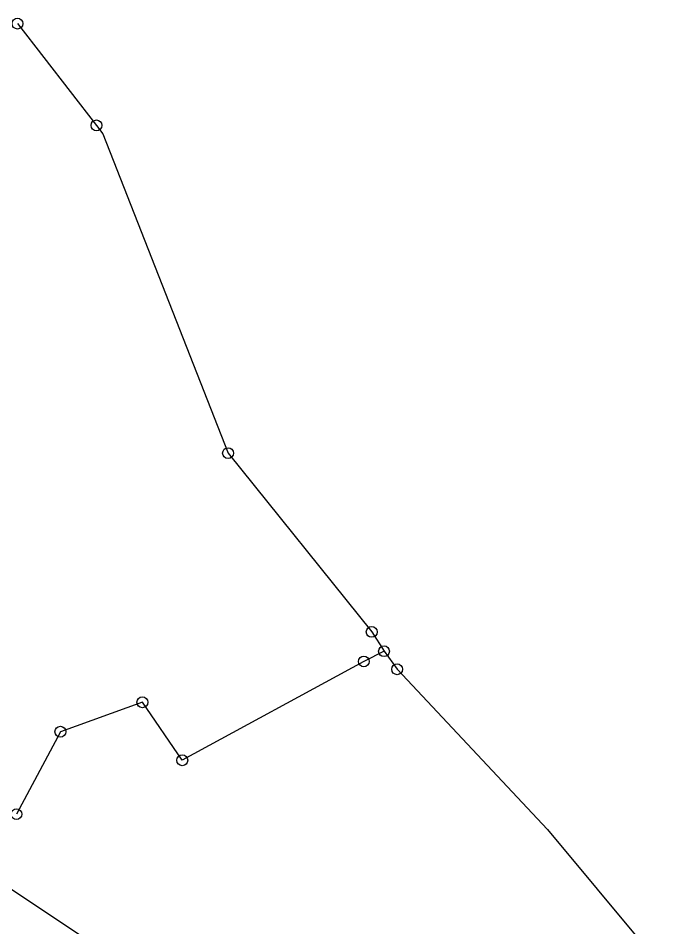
# Model space of a CAD drawing. Header units: metres. Extents: x 296202 to 299888, y 1973503 to 1977626.
# Drawn here: x 297614 to 297982, y 1977067 to 1977577 of the extents above; entities that cross this region are included whole.
import ezdxf

# ---------------------------------------------------------------- set-up
doc = ezdxf.new("R2010")
doc.units = ezdxf.units.M
doc.layers.add('POLY_PARCEL', color=6, linetype='Continuous')
doc.layers.add('V_BOUND_LINE', color=7, linetype='Continuous')

msp = doc.modelspace()

# ---------------------------------------------------------------- linework, layer by layer
for centre in [(297613.85, 1977574.2), (297658.19, 1977517.1), (297732.09, 1977333.14), (297812.73, 1977232.8), (297819.64, 1977221.95), (297808.31, 1977216.2), (297827.02, 1977211.83), (297683.99, 1977193.28), (297637.93, 1977176.79), (297706.39, 1977160.74), (297613.26, 1977130.51)]:
    msp.add_circle(centre, 3.04)
at = {"layer": 'POLY_PARCEL'}
for p, q in [((297819.64, 1977221.95), (297808.31, 1977216.2)), ((297808.31, 1977216.2), (297706.39, 1977160.74)), ((297683.99, 1977193.28), (297637.93, 1977176.79)), ((297706.39, 1977160.74), (297683.99, 1977193.28)), ((297637.93, 1977176.79), (297613.26, 1977130.51)), ((297604.9, 1977092.12), (297718.32, 1977016.58))]:
    msp.add_line(p, q, dxfattribs=at)
at = {"layer": 'V_BOUND_LINE'}
for p, q in [((297613.85, 1977574.2), (297658.19, 1977517.1)), ((297658.19, 1977517.1), (297661.73, 1977512.43)), ((297661.73, 1977512.43), (297732.09, 1977333.14)), ((297732.09, 1977333.14), (297812.73, 1977232.8)), ((297812.73, 1977232.8), (297819.64, 1977221.95)), ((297819.64, 1977221.95), (297827.02, 1977211.83)), ((297827.02, 1977211.83), (297911.41, 1977121.93)), ((297911.41, 1977121.93), (297981.8, 1977037.53))]:
    msp.add_line(p, q, dxfattribs=at)

doc.saveas('drawing.dxf')
